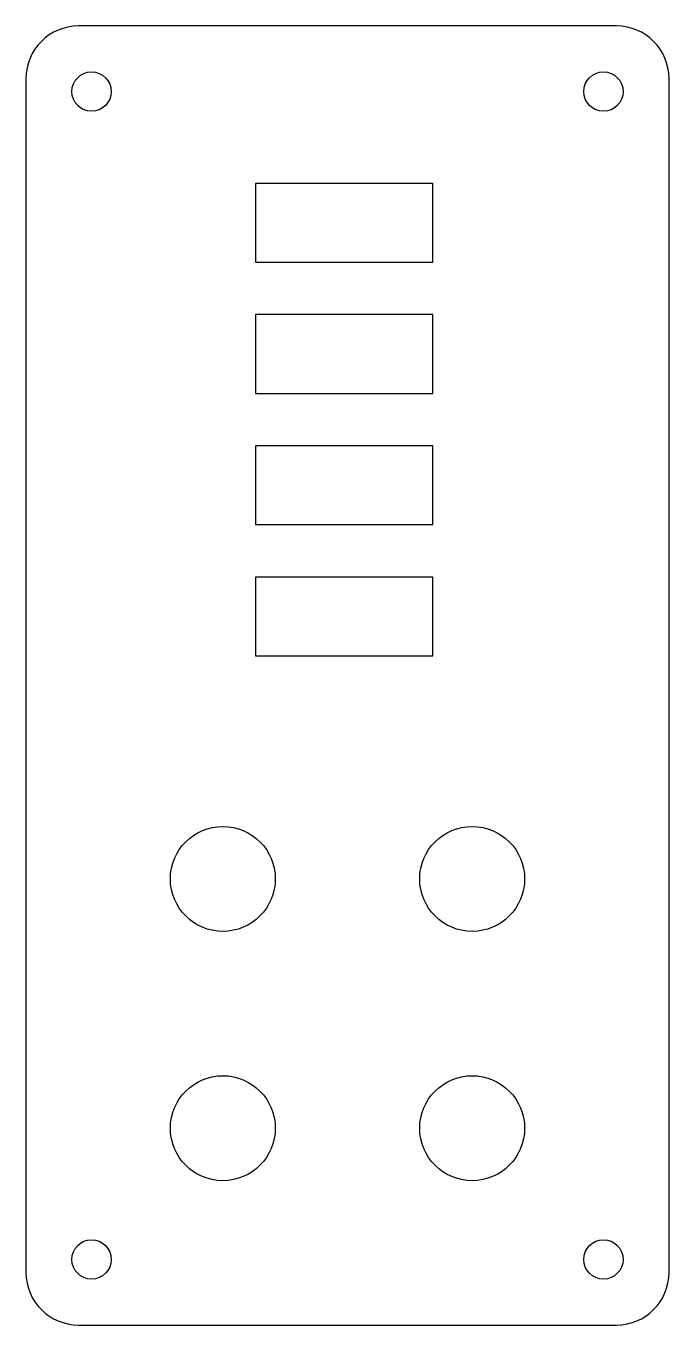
# Model space of a CAD drawing. Header units: millimetres. Extents: x 0 to 49, y 0 to 99.
import ezdxf

# ---------------------------------------------------------------- set-up
doc = ezdxf.new("R2010")
doc.units = ezdxf.units.MM
doc.header["$MEASUREMENT"] = 0
doc.layers.add('Oben', color=5, linetype='Continuous', true_color=0x0000ff)

msp = doc.modelspace()

# ---------------------------------------------------------------- linework, layer by layer
at = {"layer": 'Oben'}
for p, q in [((45, 99), (4, 99)), ((0, 95), (0, 4)), ((49, 4), (49, 95)), ((4, 0), (45, 0))]:
    msp.add_line(p, q, dxfattribs=at)
for points in [[(17.5, 81), (31, 81), (31, 87), (17.5, 87), (17.5, 81)], [(17.5, 71), (31, 71), (31, 77), (17.5, 77), (17.5, 71)], [(17.5, 61), (31, 61), (31, 67), (17.5, 67), (17.5, 61)], [(17.5, 51), (31, 51), (31, 57), (17.5, 57), (17.5, 51)]]:
    msp.add_lwpolyline(points, dxfattribs=at)
for centre, radius in [((5, 94), 1.5), ((44, 94), 1.5), ((15, 34), 4), ((34, 34), 4), ((15, 15), 4), ((34, 15), 4), ((5, 5), 1.5), ((44, 5), 1.5)]:
    msp.add_circle(centre, radius, dxfattribs=at)
for centre, start, end in [((4, 95), 90, 180), ((45, 95), 0, 90), ((4, 4), 180, 270), ((45, 4), 270, 0)]:
    msp.add_arc(centre, 4, start, end, dxfattribs=at)

doc.saveas('drawing.dxf')
